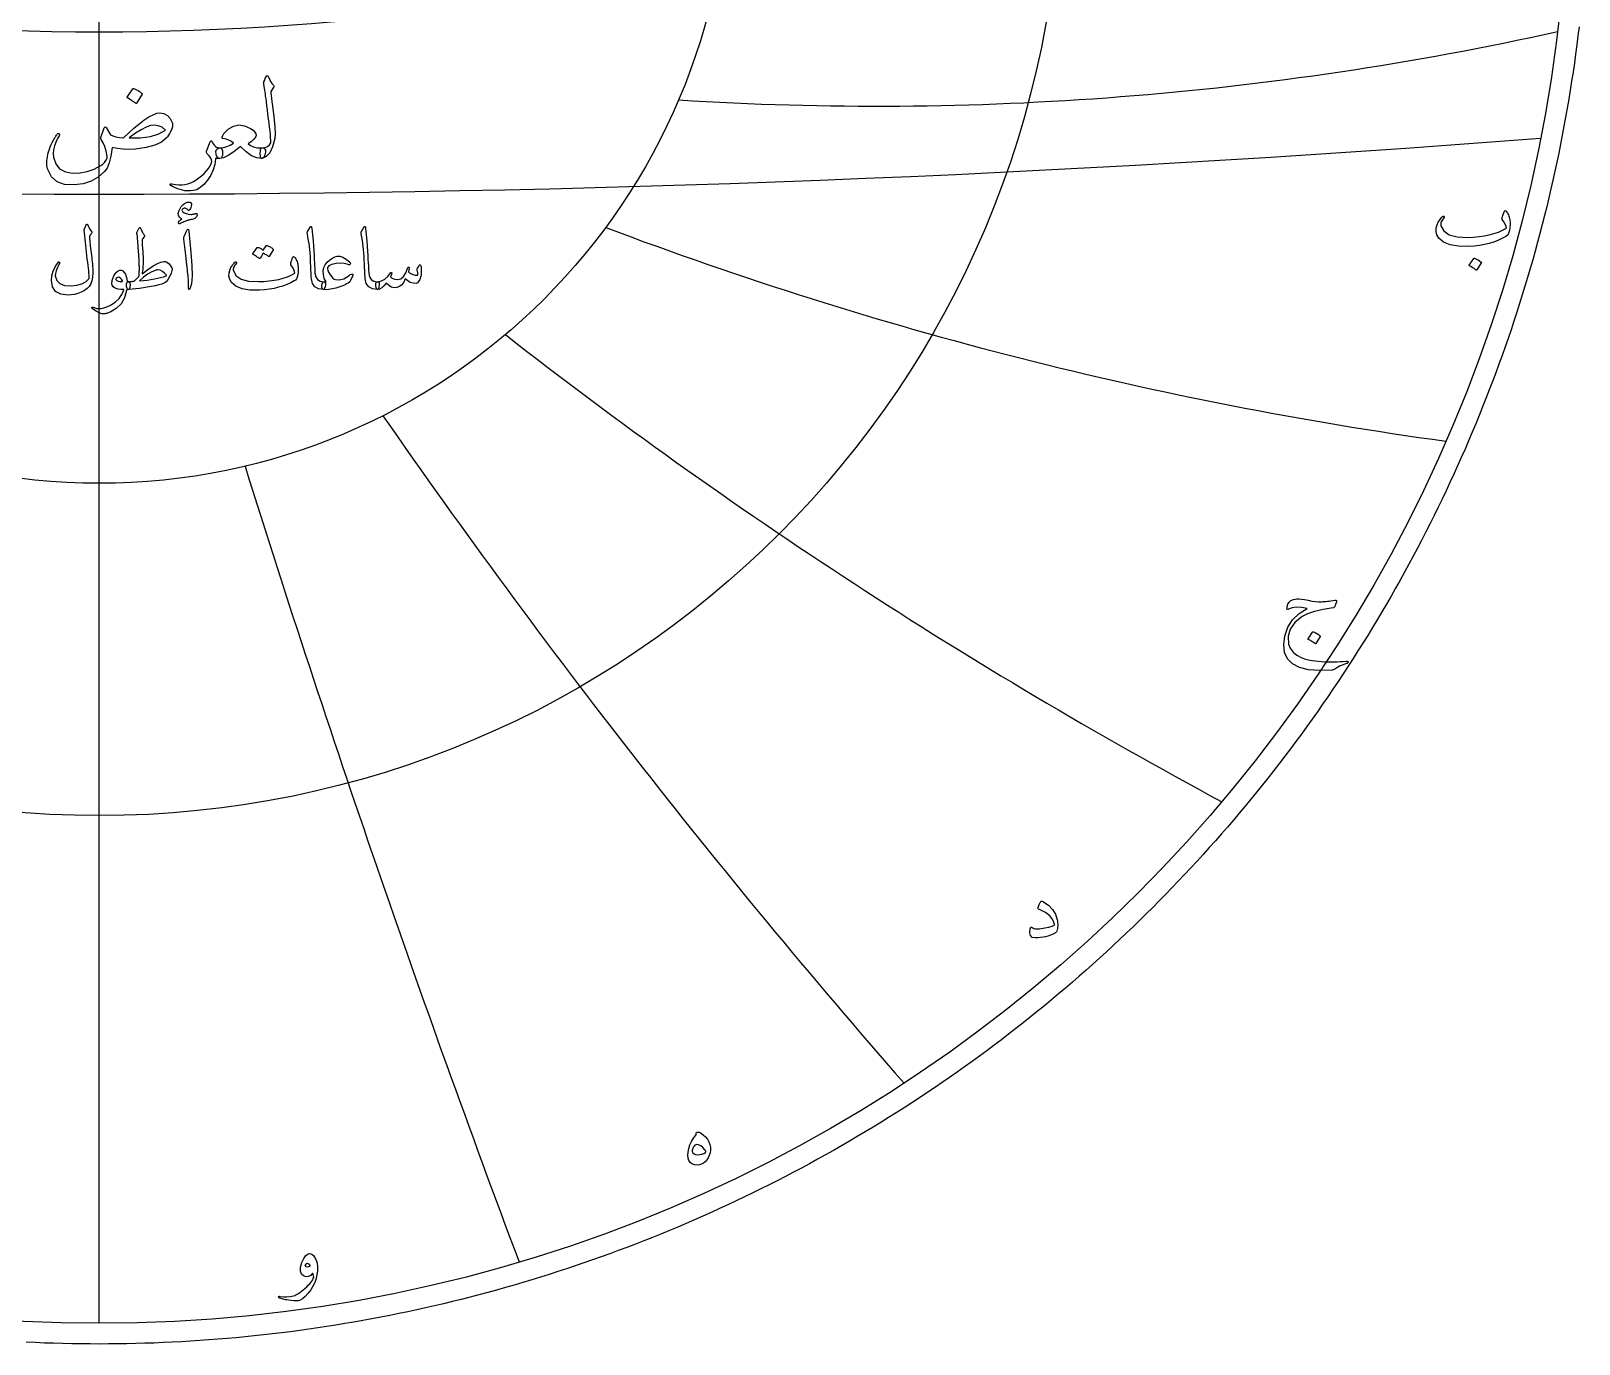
# Model space of a CAD drawing. Header units: millimetres. Extents: x -59 to 59, y -59 to 61.
# Drawn here: x -2.7 to 58.9, y -59.3 to -7.1 of the extents above; entities that cross this region are included whole.
import ezdxf

# ---------------------------------------------------------------- set-up
doc = ezdxf.new("R2010")
doc.units = ezdxf.units.MM
for name, color, linetype in [('CUT_OUTER', 1, 'Continuous'), ('ENGRAVE', 7, 'Continuous'), ('ENGRAVE_FINE', 8, 'Continuous'), ('TEXT', 5, 'Continuous')]:
    doc.layers.add(name, color=color, linetype=linetype)

msp = doc.modelspace()

# ---------------------------------------------------------------- linework, layer by layer
at = {"layer": 'CUT_OUTER'}
msp.add_lwpolyline([(58.9223, -6.9006), (58.8788, -7.262), (58.8332, -7.6232), (58.7853, -7.984), (58.7352, -8.3446), (58.6829, -8.7048), (58.6284, -9.0647), (58.5717, -9.4243), (58.5127, -9.7835), (58.4516, -10.1423), (58.3883, -10.5008), (58.3227, -10.8588), (58.255, -11.2165), (58.1851, -11.5737), (58.113, -11.9305), (58.0387, -12.2869), (57.9622, -12.6428), (57.8835, -12.9982), (57.8027, -13.3531), (57.7197, -13.7075), (57.6345, -14.0614), (57.5471, -14.4148), (57.4576, -14.7676), (57.3659, -15.1199), (57.272, -15.4716), (57.176, -15.8227), (57.0779, -16.1733), (56.9775, -16.5232), (56.8751, -16.8725), (56.7705, -17.2211), (56.6637, -17.5692), (56.5549, -17.9165), (56.4439, -18.2632), (56.3308, -18.6092), (56.2155, -18.9545), (56.0982, -19.299), (55.9787, -19.6429), (55.8571, -19.986), (55.7334, -20.3283), (55.6076, -20.6699), (55.4798, -21.0108), (55.3498, -21.3508), (55.2177, -21.69), (55.0836, -22.0284), (54.9474, -22.366), (54.8092, -22.7027), (54.6688, -23.0386), (54.5264, -23.3736), (54.382, -23.7077), (54.2355, -24.0409), (54.087, -24.3733), (53.9364, -24.7047), (53.7838, -25.0352), (53.6292, -25.3647), (53.4725, -25.6933), (53.3139, -26.0209), (53.1532, -26.3475), (52.9905, -26.6732), (52.8259, -26.9978), (52.6592, -27.3215), (52.4906, -27.6441), (52.32, -27.9656), (52.1474, -28.2861), (51.9729, -28.6056), (51.7964, -28.9239), (51.6179, -29.2412), (51.4375, -29.5574), (51.2552, -29.8724), (51.0709, -30.1863), (50.8847, -30.4991), (50.6967, -30.8108), (50.5066, -31.1213), (50.3147, -31.4306), (50.1209, -31.7387), (49.9252, -32.0457), (49.7277, -32.3514), (49.5282, -32.6559), (49.3269, -32.9592), (49.1238, -33.2612), (48.9188, -33.562), (48.7119, -33.8616), (48.5032, -34.1598), (48.2927, -34.4568), (48.0804, -34.7525), (47.8662, -35.0468), (47.6503, -35.3399), (47.4325, -35.6316), (47.213, -35.9219), (46.9917, -36.211), (46.7687, -36.4986), (46.5438, -36.7849), (46.3172, -37.0698), (46.0889, -37.3533), (45.8588, -37.6354), (45.6271, -37.9161), (45.3935, -38.1953), (45.1583, -38.4731), (44.9214, -38.7495), (44.6828, -39.0244), (44.4425, -39.2978), (44.2006, -39.5698), (43.9569, -39.8402), (43.7116, -40.1092), (43.4647, -40.3767), (43.2161, -40.6426), (42.966, -40.907), (42.7141, -41.1699), (42.4607, -41.4312), (42.2057, -41.6909), (41.9491, -41.9491), (41.6909, -42.2057), (41.4312, -42.4607), (41.1699, -42.7141), (40.907, -42.966), (40.6426, -43.2161), (40.3767, -43.4647), (40.1092, -43.7116), (39.8402, -43.9569), (39.5698, -44.2006), (39.2978, -44.4425), (39.0244, -44.6828), (38.7495, -44.9214), (38.4731, -45.1583), (38.1953, -45.3935), (37.9161, -45.6271), (37.6354, -45.8588), (37.3533, -46.0889), (37.0698, -46.3172), (36.7849, -46.5438), (36.4986, -46.7687), (36.211, -46.9917), (35.9219, -47.213), (35.6316, -47.4325), (35.3399, -47.6503), (35.0468, -47.8662), (34.7525, -48.0804), (34.4568, -48.2927), (34.1598, -48.5032), (33.8616, -48.7119), (33.562, -48.9188), (33.2612, -49.1238), (32.9592, -49.3269), (32.6559, -49.5282), (32.3514, -49.7277), (32.0457, -49.9252), (31.7387, -50.1209), (31.4306, -50.3147), (31.1213, -50.5066), (30.8108, -50.6967), (30.4991, -50.8847), (30.1863, -51.0709), (29.8724, -51.2552), (29.5574, -51.4375), (29.2412, -51.6179), (28.9239, -51.7964), (28.6056, -51.9729), (28.2861, -52.1474), (27.9656, -52.32), (27.6441, -52.4906), (27.3215, -52.6592), (26.9978, -52.8259), (26.6732, -52.9905), (26.3475, -53.1532), (26.0209, -53.3139), (25.6933, -53.4725), (25.3647, -53.6292), (25.0352, -53.7838), (24.7047, -53.9364), (24.3733, -54.087), (24.0409, -54.2355), (23.7077, -54.382), (23.3736, -54.5264), (23.0386, -54.6688), (22.7027, -54.8092), (22.366, -54.9474), (22.0284, -55.0836), (21.69, -55.2177), (21.3508, -55.3498), (21.0108, -55.4798), (20.6699, -55.6076), (20.3283, -55.7334), (19.986, -55.8571), (19.6429, -55.9787), (19.299, -56.0982), (18.9545, -56.2155), (18.6092, -56.3308), (18.2632, -56.4439), (17.9165, -56.5549), (17.5692, -56.6637), (17.2211, -56.7705), (16.8725, -56.8751), (16.5232, -56.9775), (16.1733, -57.0779), (15.8227, -57.176), (15.4716, -57.272), (15.1199, -57.3659), (14.7676, -57.4576), (14.4148, -57.5471), (14.0614, -57.6345), (13.7075, -57.7197), (13.3531, -57.8027), (12.9982, -57.8835), (12.6428, -57.9622), (12.2869, -58.0387), (11.9305, -58.113), (11.5737, -58.1851), (11.2165, -58.255), (10.8588, -58.3227), (10.5008, -58.3883), (10.1423, -58.4516), (9.7835, -58.5127), (9.4243, -58.5717), (9.0647, -58.6284), (8.7048, -58.6829), (8.3446, -58.7352), (7.984, -58.7853), (7.6232, -58.8332), (7.262, -58.8788), (6.9006, -58.9223), (6.5389, -58.9635), (6.177, -59.0025), (5.8149, -59.0393), (5.4525, -59.0739), (5.0899, -59.1062), (4.7272, -59.1364), (4.3642, -59.1643), (4.0011, -59.1899), (3.6379, -59.2134), (3.2745, -59.2346), (2.9109, -59.2535), (2.5473, -59.2703), (2.1836, -59.2848), (1.8198, -59.2971), (1.4559, -59.3071), (1.092, -59.3149), (0.728, -59.3205), (0.364, -59.3239), (0, -59.325), (-0.364, -59.3239), (-0.728, -59.3205), (-1.092, -59.3149), (-1.4559, -59.3071), (-1.8198, -59.2971), (-2.1836, -59.2848), (-2.5473, -59.2703), (-2.9109, -59.2535)], dxfattribs=at)
at = {"layer": 'ENGRAVE'}
for points in [[(0, -58.5), (0, 58.5)], [(0, -58.5), (0, -25.0665)]]:
    msp.add_lwpolyline(points, dxfattribs=at)
for radius in [58.5, 38.2935, 25.0665]:
    msp.add_circle((0, 0), radius, dxfattribs=at)
for centre, radius, start, end in [((0, 99.7579), 106.8552, 237.334847, 302.665153), ((30.9383, 115.4634), 125.5204, 266.404727, 282.482635), ((74.6221, 129.2492), 154.0785, 249.303424, 262.165751), ((140.5794, 140.5794), 202.4636, 232.086577, 241.733322), ((258.0914, 149.0091), 300.4684, 214.777897, 221.20906), ((575.5004, 154.2049), 597.0312, 197.4053373, 200.6209189)]:
    msp.add_arc(centre, radius, start, end, dxfattribs=at)
at = {"layer": 'ENGRAVE_FINE'}
msp.add_arc((0, 724.4043), 737.9647, 265.5394658, 274.4605342, dxfattribs=at)
at = {"layer": 'TEXT'}
for points in [[(6.5595, -9.0934), (6.5907, -9.0182), (6.6149, -8.9585), (6.6322, -8.9144), (6.6426, -8.8858), (6.6507, -8.8677), (6.661, -8.8547), (6.6737, -8.8469), (6.6887, -8.8443), (6.7057, -8.8472), (6.7198, -8.8558), (6.7311, -8.8703), (6.7395, -8.8904), (6.7778, -8.9893), (6.8236, -9.0784), (6.877, -9.1577), (6.9378, -9.2272), (6.9548, -9.2494), (6.9597, -9.2745), (6.9525, -9.3024), (6.9332, -9.3333), (6.8317, -9.4763), (6.8386, -9.5403), (6.8455, -9.6031), (6.8525, -9.6648), (6.8594, -9.7254), (6.8663, -9.7848), (6.8732, -9.843), (6.8801, -9.9001), (6.8871, -9.956), (6.9508, -10.4738), (6.9897, -10.8786), (7.0038, -11.1704), (6.9932, -11.3491), (6.9061, -11.6735), (6.7925, -11.913), (6.6524, -12.0679), (6.4857, -12.1379), (6.4811, -12.1379), (6.4765, -12.1379), (6.4719, -12.1379), (6.4673, -12.1379), (6.4399, -12.112), (6.4223, -12.0526), (6.4145, -11.9598), (6.4165, -11.8335), (6.4209, -11.7868), (6.4338, -11.7528), (6.4555, -11.7314), (6.4857, -11.7228), (6.6028, -11.6994), (6.7002, -11.657), (6.7781, -11.5956), (6.8363, -11.5152), (6.8324, -11.4186), (6.8254, -11.3088), (6.8151, -11.1857), (6.8017, -11.0493), (6.7854, -10.9002), (6.7666, -10.7391), (6.7451, -10.5658), (6.721, -10.3804), (6.6988, -10.1982), (6.6783, -10.0344), (6.6596, -9.8891), (6.6426, -9.7623), (6.6279, -9.6539), (6.6161, -9.5639), (6.6071, -9.4924), (6.6011, -9.4394), (6.5549, -9.1764), (6.5535, -9.1505), (6.5538, -9.128), (6.5558, -9.109), (6.5595, -9.0934)], [(1.3377, -9.3656), (1.3435, -9.3598), (1.3516, -9.3563), (1.362, -9.3552), (1.3746, -9.3563), (1.4643, -9.3927), (1.5488, -9.4371), (1.6281, -9.4895), (1.7022, -9.5501), (1.7094, -9.5593), (1.7125, -9.5685), (1.7117, -9.5778), (1.7068, -9.587), (1.49, -9.9376), (1.4819, -9.9459), (1.4715, -9.948), (1.4588, -9.9436), (1.4438, -9.933), (1.4309, -9.9237), (1.4104, -9.9099), (1.3824, -9.8914), (1.347, -9.8684), (1.3034, -9.8407), (1.2512, -9.8084), (1.1904, -9.7715), (1.1209, -9.73), (1.1117, -9.7231), (1.1071, -9.7162), (1.1071, -9.7092), (1.1117, -9.7023)], [(2.4172, -10.3251), (2.578, -10.3487), (2.7147, -10.4242), (2.8271, -10.5517), (2.9154, -10.731), (2.9252, -10.7996), (2.9177, -10.8763), (2.8929, -10.9611), (2.8508, -11.0539), (2.8023, -11.1433), (2.7585, -11.2177), (2.7193, -11.277), (2.6847, -11.3214), (2.4829, -11.4875), (2.2096, -11.6167), (1.8648, -11.7089), (1.4485, -11.7643), (1.1979, -11.7764), (0.9583, -11.7712), (0.7297, -11.7487), (0.512, -11.7089), (0.4607, -12.0471), (0.3944, -12.319), (0.3131, -12.5245), (0.2168, -12.6638), (-0.0358, -12.8786), (-0.3229, -13.0386), (-0.6447, -13.1438), (-1.001, -13.1943), (-1.3761, -13.1767), (-1.6756, -13.0686), (-1.8997, -12.8699), (-2.0481, -12.5808), (-2.0608, -12.5359), (-2.0712, -12.4891), (-2.0793, -12.4402), (-2.085, -12.3893), (-2.0879, -12.3367), (-2.0873, -12.2827), (-2.0833, -12.2272), (-2.0758, -12.1702), (-2.0597, -12.0695), (-2.0389, -11.9701), (-2.0135, -11.8723), (-1.9835, -11.7758), (-1.9492, -11.6811), (-1.9109, -11.5884), (-1.8685, -11.4977), (-1.8221, -11.4091), (-1.8015, -11.3731), (-1.7812, -11.3387), (-1.7611, -11.3062), (-1.7414, -11.2753), (-1.7222, -11.2462), (-1.7039, -11.2188), (-1.6864, -11.1931), (-1.6699, -11.1692), (-1.6581, -11.1557), (-1.6457, -11.1473), (-1.6327, -11.1441), (-1.6191, -11.1462), (-1.6047, -11.1516), (-1.5938, -11.1588), (-1.5863, -11.1678), (-1.5822, -11.1784), (-1.5811, -11.1906), (-1.5822, -11.2038), (-1.5857, -11.2182), (-1.5915, -11.2338), (-1.6252, -11.2848), (-1.6572, -11.341), (-1.6875, -11.4025), (-1.716, -11.4691), (-1.776, -11.6394), (-1.8129, -11.8), (-1.8267, -11.9508), (-1.8175, -12.0918), (-1.7313, -12.3596), (-1.5742, -12.5542), (-1.3461, -12.6756), (-1.0471, -12.7238), (-0.7582, -12.7102), (-0.4774, -12.6557), (-0.2047, -12.5603), (0.06, -12.4239), (0.1398, -12.3671), (0.2087, -12.2982), (0.2667, -12.2172), (0.3137, -12.1241), (0.3192, -12.1111), (0.3217, -12.0953), (0.3215, -12.0765), (0.3183, -12.0549), (0.2776, -11.8485), (0.2249, -11.6674), (0.16, -11.5117), (0.083, -11.3814), (0.0678, -11.3575), (0.0588, -11.3364), (0.0562, -11.3183), (0.06, -11.303), (0.203, -10.9247), (0.2234, -10.8962), (0.2433, -10.8844), (0.2626, -10.8893), (0.2814, -10.9109), (0.4521, -11.2015), (0.5435, -11.2448), (0.6608, -11.2776), (0.8041, -11.3001), (0.9733, -11.3122), (1.1743, -11.1165), (1.3758, -10.9351), (1.5779, -10.7682), (1.7806, -10.6157), (1.9743, -10.4885), (2.145, -10.3977), (2.2926, -10.3432), (2.4172, -10.3251)], [(2.6432, -11.0078), (2.5016, -10.8999), (2.3537, -10.8348), (2.1995, -10.8123), (2.0389, -10.8325), (1.8648, -10.8939), (1.6653, -10.9951), (1.4404, -11.1361), (1.1901, -11.3168), (1.6459, -11.3183), (2.0401, -11.2672), (2.3725, -11.1637), (2.6432, -11.0078)], [(6.4857, -11.7228), (6.5532, -11.7329), (6.5988, -11.7631), (6.6224, -11.8136), (6.6241, -11.8842), (6.6016, -11.9935), (6.5711, -12.0722), (6.5324, -12.1203), (6.4857, -12.1379), (6.2733, -12.1186), (6.0602, -12.033), (5.8466, -11.881), (5.6324, -11.6628), (5.3622, -11.8724), (5.133, -12.0215), (4.9447, -12.11), (4.7974, -12.1379), (4.7487, -12.127), (4.7086, -12.0941), (4.6772, -12.0393), (4.6544, -11.9626), (4.6478, -11.8612), (4.6694, -11.7873), (4.7193, -11.7412), (4.7974, -11.7228), (4.8685, -11.7158), (4.9387, -11.7043), (5.008, -11.6882), (5.0765, -11.6674), (5.1441, -11.6418), (5.2109, -11.6109), (5.2767, -11.5749), (5.3417, -11.5336), (5.2619, -11.4685), (5.1653, -11.416), (5.052, -11.3762), (4.922, -11.3491), (4.9101, -11.3442), (4.9024, -11.3341), (4.8986, -11.3188), (4.8989, -11.2984), (4.9208, -11.2277), (4.9681, -11.1496), (5.0408, -11.064), (5.1388, -10.9709), (5.3432, -10.8483), (5.5597, -10.8036), (5.7883, -10.8368), (6.0291, -10.9478), (6.1311, -11.0187), (6.202, -11.0885), (6.2418, -11.1571), (6.2505, -11.2246), (6.2251, -11.2972), (6.1628, -11.3768), (6.0637, -11.4633), (5.9276, -11.5567), (6.0247, -11.6294), (6.1502, -11.6813), (6.3038, -11.7124), (6.4857, -11.7228)], [(4.2762, -11.8519), (4.4192, -11.4829), (4.435, -11.4535), (4.4503, -11.4391), (4.465, -11.4396), (4.4791, -11.4552), (4.5178, -11.5198), (4.5552, -11.5752), (4.5916, -11.6213), (4.6267, -11.6582), (4.6654, -11.6864), (4.7075, -11.7066), (4.753, -11.7187), (4.802, -11.7228), (4.8505, -11.7355), (4.8851, -11.7735), (4.9058, -11.8369), (4.9127, -11.9257), (4.9058, -12.0151), (4.8851, -12.0803), (4.8505, -12.1212), (4.802, -12.1379), (4.7648, -12.1397), (4.7271, -12.1402), (4.6887, -12.1397), (4.6498, -12.1379), (4.6432, -12.1397), (4.6371, -12.1448), (4.6316, -12.1535), (4.6267, -12.1656), (4.6019, -12.3839), (4.5414, -12.5958), (4.4451, -12.8013), (4.3131, -13.0005), (4.1657, -13.1738), (4.0236, -13.3015), (3.8867, -13.3837), (3.7549, -13.4203), (3.6309, -13.4298), (3.5173, -13.4307), (3.4141, -13.4229), (3.3213, -13.4065), (3.2759, -13.3938), (3.2273, -13.3788), (3.1756, -13.3615), (3.1206, -13.3419), (3.0628, -13.3194), (3.0024, -13.2935), (2.9394, -13.2641), (2.8738, -13.2312), (2.8574, -13.2237), (2.845, -13.215), (2.8366, -13.2052), (2.8323, -13.1943), (2.8294, -13.1796), (2.83, -13.1678), (2.8341, -13.1588), (2.8415, -13.1528), (2.8514, -13.1473), (2.8623, -13.1447), (2.8744, -13.145), (2.8877, -13.1482), (3.033, -13.1776), (3.1691, -13.192), (3.2959, -13.1914), (3.4135, -13.1758), (3.5299, -13.1451), (3.6436, -13.1038), (3.7548, -13.0517), (3.8633, -12.989), (3.9695, -12.9159), (4.0738, -12.8327), (4.176, -12.7395), (4.2762, -12.6361), (4.3514, -12.5418), (4.4111, -12.4481), (4.4552, -12.355), (4.4837, -12.2625), (4.4754, -12.1979), (4.4411, -12.1241), (4.3808, -12.0411), (4.2946, -11.9488), (4.2796, -11.9289), (4.2715, -11.9061), (4.2704, -11.8805), (4.2762, -11.8519)], [(3.7849, -14.5482), (3.7398, -14.5566), (3.698, -14.5646), (3.6594, -14.5722), (3.624, -14.5793), (3.5921, -14.5862), (3.5639, -14.5931), (3.5394, -14.6001), (3.5185, -14.607), (3.4973, -14.6149), (3.4718, -14.6247), (3.4419, -14.6365), (3.4078, -14.6502), (3.3693, -14.6661), (3.3265, -14.6844), (3.2793, -14.705), (3.2279, -14.7281), (3.2069, -14.735), (3.189, -14.735), (3.174, -14.7281), (3.1621, -14.7142), (3.155, -14.6803), (3.1751, -14.6407), (3.2225, -14.5955), (3.2971, -14.5447), (3.24, -14.5123), (3.1967, -14.4772), (3.1673, -14.4396), (3.1518, -14.3994), (3.1487, -14.3235), (3.1673, -14.2411), (3.2076, -14.1523), (3.2694, -14.0569), (3.3431, -13.9715), (3.419, -13.9125), (3.4971, -13.8798), (3.5773, -13.8735), (3.6221, -13.8848), (3.6526, -13.9081), (3.6688, -13.9436), (3.6707, -13.9912), (3.6629, -14.0426), (3.65, -14.0898), (3.6318, -14.1326), (3.6084, -14.1711), (3.5851, -14.1981), (3.5635, -14.21), (3.5436, -14.2067), (3.5254, -14.1884), (3.5047, -14.1609), (3.4804, -14.1408), (3.4528, -14.128), (3.4216, -14.1226), (3.389, -14.1226), (3.3602, -14.1295), (3.3353, -14.1434), (3.3144, -14.1641), (3.299, -14.1892), (3.2945, -14.2126), (3.3007, -14.2342), (3.3178, -14.2541), (3.3818, -14.3015), (3.4597, -14.3363), (3.5514, -14.3585), (3.6569, -14.3683), (3.6661, -14.3679), (3.6763, -14.367), (3.6877, -14.3653), (3.7001, -14.3631), (3.7136, -14.3604), (3.7282, -14.3575), (3.7439, -14.3543), (3.7607, -14.351), (3.7788, -14.3476), (3.7953, -14.3445), (3.81, -14.3416), (3.8229, -14.3389), (3.8344, -14.3366), (3.8446, -14.335), (3.8534, -14.334), (3.861, -14.3337), (3.8753, -14.3352), (3.8869, -14.3397), (3.896, -14.3473), (3.9025, -14.3579), (3.9066, -14.3681), (3.9086, -14.3778), (3.9084, -14.3871), (3.906, -14.3959), (3.8725, -14.4587), (3.8411, -14.5049), (3.8119, -14.5348), (3.7849, -14.5482)], [(-0.519, -14.7834), (-0.5129, -14.7728), (-0.5051, -14.7653), (-0.4956, -14.7607), (-0.4844, -14.7592), (-0.4731, -14.7612), (-0.4636, -14.767), (-0.4558, -14.7767), (-0.4498, -14.7903), (-0.4175, -14.8697), (-0.3832, -14.9382), (-0.3466, -14.996), (-0.3079, -15.0429), (-0.2965, -15.0598), (-0.2932, -15.0792), (-0.2982, -15.1013), (-0.3114, -15.1259), (-0.3198, -15.1378), (-0.3278, -15.1493), (-0.3354, -15.1603), (-0.3425, -15.1709), (-0.3492, -15.1809), (-0.3555, -15.1899), (-0.3613, -15.1982), (-0.3667, -15.2055), (-0.3758, -15.2189), (-0.3823, -15.2349), (-0.3862, -15.2535), (-0.3875, -15.2747), (-0.3834, -15.3345), (-0.378, -15.3997), (-0.3713, -15.4703), (-0.3633, -15.5463), (-0.3542, -15.6277), (-0.3442, -15.7145), (-0.3334, -15.8067), (-0.3217, -15.9044), (-0.3087, -16.0018), (-0.2971, -16.0933), (-0.287, -16.1791), (-0.2785, -16.259), (-0.2713, -16.3333), (-0.2651, -16.4021), (-0.26, -16.4656), (-0.256, -16.5236), (-0.2515, -16.6955), (-0.2655, -16.8584), (-0.2982, -17.0121), (-0.3494, -17.1568), (-0.3994, -17.2417), (-0.4766, -17.3202), (-0.581, -17.3922), (-0.7127, -17.4578), (-0.8554, -17.512), (-0.9895, -17.5503), (-1.1149, -17.5726), (-1.2316, -17.5788), (-1.524, -17.5386), (-1.7333, -17.4284), (-1.8596, -17.248), (-1.9028, -16.9976), (-1.8877, -16.811), (-1.8388, -16.6283), (-1.7562, -16.4495), (-1.6399, -16.2745), (-1.631, -16.2644), (-1.6217, -16.2581), (-1.612, -16.2557), (-1.6018, -16.2573), (-1.591, -16.2614), (-1.5828, -16.2668), (-1.5772, -16.2735), (-1.5742, -16.2815), (-1.572, -16.2934), (-1.5724, -16.3048), (-1.5755, -16.3158), (-1.5811, -16.3264), (-1.6604, -16.481), (-1.7151, -16.6127), (-1.7452, -16.7215), (-1.7506, -16.8073), (-1.6929, -16.9922), (-1.5681, -17.1213), (-1.3763, -17.1946), (-1.1175, -17.2121), (-0.8842, -17.1868), (-0.6859, -17.1282), (-0.5226, -17.0363), (-0.3944, -16.9111), (-0.3971, -16.8507), (-0.4018, -16.7801), (-0.4084, -16.6993), (-0.4169, -16.6084), (-0.4276, -16.5071), (-0.4407, -16.3952), (-0.4561, -16.2727), (-0.474, -16.1396), (-0.4908, -16.0023), (-0.5068, -15.8672), (-0.522, -15.7342), (-0.5363, -15.6034), (-0.5494, -15.4747), (-0.5613, -15.3482), (-0.5719, -15.2239), (-0.5812, -15.1017), (-0.5951, -14.9841), (-0.5944, -14.9707), (-0.5925, -14.9581), (-0.5892, -14.9465), (-0.5847, -14.9357)], [(56.021, -14.2418), (56.0458, -14.273), (56.0685, -14.3073), (56.0892, -14.3449), (56.1077, -14.3857), (56.1242, -14.4296), (56.1386, -14.4762), (56.151, -14.5255), (56.1613, -14.5776), (56.1746, -14.6824), (56.1779, -14.7861), (56.1709, -14.889), (56.1539, -14.991), (56.128, -15.0818), (56.0948, -15.1552), (56.0542, -15.211), (56.0063, -15.2493), (55.854, -15.3298), (55.6926, -15.4015), (55.5219, -15.4645), (55.342, -15.5187), (55.1529, -15.5637), (54.9545, -15.5989), (54.7469, -15.6245), (54.5301, -15.6405), (54.1237, -15.6363), (53.7902, -15.5796), (53.5296, -15.4702), (53.3418, -15.3083), (53.2648, -15.1817), (53.2293, -15.0454), (53.2353, -14.8994), (53.2828, -14.7437), (53.2988, -14.7102), (53.3174, -14.6759), (53.3385, -14.641), (53.3621, -14.6053), (53.3883, -14.569), (53.417, -14.532), (53.4483, -14.4943), (53.4821, -14.4559), (53.4934, -14.445), (53.5051, -14.4383), (53.5174, -14.4358), (53.5301, -14.4374), (53.5386, -14.4406), (53.5457, -14.4466), (53.5515, -14.4554), (53.5559, -14.4669), (53.558, -14.4778), (53.5568, -14.4882), (53.5524, -14.4981), (53.5448, -14.5075), (53.5132, -14.5451), (53.4848, -14.5841), (53.4597, -14.6245), (53.4378, -14.6662), (53.4228, -14.7061), (53.4147, -14.7446), (53.4136, -14.7818), (53.4193, -14.8175), (53.5347, -15.0263), (53.7515, -15.1727), (54.0698, -15.2569), (54.4895, -15.2788), (54.7203, -15.2699), (54.9402, -15.2507), (55.1493, -15.221), (55.3475, -15.181), (55.5352, -15.1306), (55.7124, -15.0698), (55.8793, -14.9987), (56.0358, -14.9172), (56.0206, -14.841), (55.986, -14.7566), (55.932, -14.6639), (55.8586, -14.5629), (55.8563, -14.5532), (55.8568, -14.5352), (55.86, -14.5089), (55.866, -14.4743), (55.8676, -14.4709), (55.8688, -14.4679), (55.8695, -14.4653), (55.8697, -14.4632), (55.8817, -14.4162), (55.8992, -14.3636), (55.9223, -14.3055), (55.9509, -14.2418), (55.9636, -14.2225), (55.9795, -14.216), (55.9986, -14.2225), (56.021, -14.2418)], [(1.5915, -14.908), (1.5997, -14.8991), (1.607, -14.8933), (1.6135, -14.8905), (1.6191, -14.8907), (1.6258, -14.8937), (1.6321, -14.8993), (1.6379, -14.9075), (1.6433, -14.9184), (1.6653, -14.9651), (1.6862, -15.0083), (1.7059, -15.0481), (1.7246, -15.0844), (1.7425, -15.1169), (1.7597, -15.145), (1.7762, -15.1687), (1.7921, -15.1882), (1.8038, -15.2042), (1.8077, -15.2211), (1.8038, -15.2388), (1.7921, -15.2574), (1.7229, -15.3439), (1.7141, -15.3588), (1.7082, -15.3759), (1.7054, -15.3951), (1.7056, -15.4165), (1.7169, -15.5798), (1.7264, -15.7236), (1.7342, -15.8479), (1.7402, -15.9528), (1.7448, -16.0384), (1.748, -16.105), (1.7499, -16.1526), (1.7506, -16.1811), (1.7498, -16.2655), (1.7476, -16.3455), (1.7438, -16.4212), (1.7385, -16.4925), (1.7319, -16.5595), (1.7242, -16.6222), (1.7155, -16.6806), (1.7056, -16.7347), (1.9407, -16.5548), (2.1441, -16.4164), (2.316, -16.3195), (2.4564, -16.2642), (2.5189, -16.2495), (2.5749, -16.2434), (2.6244, -16.246), (2.6674, -16.2573), (2.7282, -16.2888), (2.7859, -16.3386), (2.8406, -16.4064), (2.8923, -16.4925), (2.9003, -16.5131), (2.9035, -16.5366), (2.902, -16.5632), (2.8957, -16.5928), (2.8614, -16.6992), (2.8205, -16.8004), (2.7731, -16.8964), (2.7193, -16.9872), (2.667, -17.0456), (2.593, -17.0962), (2.4975, -17.139), (2.3803, -17.1741), (2.2234, -17.2088), (2.0676, -17.2402), (1.9129, -17.2684), (1.7592, -17.2934), (1.6069, -17.3149), (1.4561, -17.3328), (1.3068, -17.3469), (1.159, -17.3574), (1.1423, -17.3527), (1.127, -17.3384), (1.1129, -17.3146), (1.1002, -17.2813), (1.0889, -17.2404), (1.0829, -17.2009), (1.082, -17.1626), (1.0863, -17.1256), (1.0961, -17.0934), (1.1114, -17.0694), (1.1324, -17.0536), (1.159, -17.0461), (1.1943, -17.0441), (1.2278, -17.0417), (1.2592, -17.0389), (1.2887, -17.0357), (1.3163, -17.0324), (1.3419, -17.0296), (1.3656, -17.0272), (1.3873, -17.0253), (1.5811, -16.8385), (1.5828, -16.8304), (1.5845, -16.8199), (1.5863, -16.807), (1.588, -16.7918), (1.5897, -16.7741), (1.5915, -16.7541), (1.5932, -16.7318), (1.5949, -16.707), (1.5964, -16.6801), (1.5975, -16.6512), (1.5982, -16.6204), (1.5984, -16.5876), (1.5984, -16.5532), (1.5984, -16.5172), (1.5984, -16.4796), (1.5984, -16.4406), (1.5979, -16.3965), (1.5966, -16.3437), (1.5945, -16.2823), (1.5915, -16.2123), (1.5876, -16.134), (1.5828, -16.0479), (1.5772, -15.9541), (1.5707, -15.8525), (1.5558, -15.6269), (1.5422, -15.4486), (1.5298, -15.3173), (1.5188, -15.2332), (1.5099, -15.1791), (1.5041, -15.138), (1.5013, -15.1099), (1.5015, -15.0948), (1.512, -15.0663), (1.5227, -15.0394), (1.5336, -15.0144), (1.5447, -14.991), (1.5561, -14.969), (1.5677, -14.9478), (1.5795, -14.9274), (1.5915, -14.908)], [(3.4701, -15.0394), (3.5031, -14.9754), (3.5297, -14.953), (3.5498, -14.972), (3.5635, -15.0325), (3.643, -15.8801), (3.6904, -16.4004), (3.701, -16.816), (3.6748, -17.1269), (3.6119, -17.3332), (3.6004, -17.3501), (3.5903, -17.3592), (3.5814, -17.3605), (3.5738, -17.354), (3.5678, -17.3438), (3.5635, -17.3306), (3.5609, -17.3144), (3.56, -17.2952), (3.56, -17.1453), (3.5531, -16.9864), (3.5393, -16.8184), (3.5185, -16.6413), (3.514, -16.595), (3.5003, -16.47), (3.4776, -16.2663), (3.4458, -15.9839), (3.3697, -15.3577), (3.368, -15.3244), (3.3697, -15.2937), (3.3749, -15.2656), (3.3836, -15.2401)], [(8.4105, -14.8665), (8.4172, -14.8561), (8.4234, -14.8492), (8.4293, -14.8457), (8.4347, -14.8457), (8.4429, -14.8502), (8.4503, -14.8639), (8.4567, -14.8866), (8.4624, -14.9184), (8.4909, -15.1768), (8.5143, -15.4157), (8.5324, -15.6352), (8.5454, -15.8352), (8.5537, -16.0062), (8.5614, -16.1595), (8.5684, -16.2951), (8.5748, -16.4129), (8.5803, -16.5131), (8.5848, -16.5954), (8.5881, -16.6601), (8.5904, -16.707), (8.6211, -16.8476), (8.689, -16.9509), (8.7941, -17.0171), (8.9363, -17.0461), (8.9759, -17.0564), (9.0012, -17.0807), (9.0122, -17.1187), (9.009, -17.1706), (8.9928, -17.2523), (8.9753, -17.3107), (8.9565, -17.3458), (8.9363, -17.3574), (8.7361, -17.331), (8.5886, -17.2519), (8.4939, -17.12), (8.452, -16.9353), (8.4454, -16.847), (8.4395, -16.7585), (8.4342, -16.6697), (8.4295, -16.5807), (8.4253, -16.4915), (8.4213, -16.4021), (8.4175, -16.3125), (8.4139, -16.2227), (8.4074, -16.0513), (8.3984, -15.897), (8.3867, -15.7598), (8.3724, -15.6397), (8.3556, -15.5243), (8.3361, -15.4014), (8.314, -15.2709), (8.2894, -15.1329), (8.2861, -15.108), (8.2868, -15.0853), (8.2913, -15.0647), (8.2998, -15.0464)], [(10.552, -14.8665), (10.5587, -14.8561), (10.565, -14.8492), (10.5708, -14.8457), (10.5762, -14.8457), (10.5845, -14.8502), (10.5918, -14.8639), (10.5983, -14.8866), (10.6039, -14.9184), (10.6325, -15.1768), (10.6558, -15.4157), (10.674, -15.6352), (10.6869, -15.8352), (10.6953, -16.0062), (10.7029, -16.1595), (10.71, -16.2951), (10.7164, -16.4129), (10.7219, -16.5131), (10.7263, -16.5954), (10.7296, -16.6601), (10.7319, -16.707), (10.7626, -16.8476), (10.8305, -16.9509), (10.9356, -17.0171), (11.0779, -17.0461), (11.1175, -17.0564), (11.1428, -17.0807), (11.1538, -17.1187), (11.1505, -17.1706), (11.1343, -17.2523), (11.1168, -17.3107), (11.098, -17.3458), (11.0779, -17.3574), (10.8777, -17.331), (10.7302, -17.2519), (10.6355, -17.12), (10.5935, -16.9353), (10.5869, -16.847), (10.581, -16.7585), (10.5757, -16.6697), (10.571, -16.5807), (10.5668, -16.4915), (10.5628, -16.4021), (10.559, -16.3125), (10.5555, -16.2227), (10.549, -16.0513), (10.5399, -15.897), (10.5282, -15.7598), (10.514, -15.6397), (10.4971, -15.5243), (10.4776, -15.4014), (10.4556, -15.2709), (10.4309, -15.1329), (10.4277, -15.108), (10.4283, -15.0853), (10.4329, -15.0647), (10.4413, -15.0464)], [(6.653, -15.6103), (6.6573, -15.606), (6.6633, -15.6034), (6.6711, -15.6025), (6.6806, -15.6034), (6.7147, -15.6161), (6.7477, -15.6302), (6.7796, -15.6455), (6.8104, -15.6622), (6.8403, -15.6803), (6.8696, -15.7002), (6.8983, -15.7219), (6.9263, -15.7452), (6.9317, -15.7524), (6.9341, -15.7599), (6.9334, -15.7679), (6.9297, -15.7764), (6.7637, -16.0393), (6.7591, -16.0428), (6.7524, -16.0428), (6.7436, -16.0393), (6.7325, -16.0324), (6.725, -16.026), (6.7126, -16.0172), (6.6956, -16.0061), (6.6737, -15.9926), (6.6469, -15.9765), (6.6149, -15.9576), (6.5777, -15.9358), (6.5353, -15.9113), (6.4039, -16.1154), (6.3978, -16.1217), (6.39, -16.1232), (6.3805, -16.1199), (6.3693, -16.1119), (6.3595, -16.105), (6.3442, -16.0946), (6.3232, -16.0808), (6.2966, -16.0635), (6.264, -16.0428), (6.2248, -16.0185), (6.1792, -15.9909), (6.1271, -15.9597), (6.1217, -15.9545), (6.1193, -15.9493), (6.12, -15.9441), (6.1236, -15.939), (6.2932, -15.6864), (6.2975, -15.6821), (6.3035, -15.6795), (6.3113, -15.6786), (6.3208, -15.6795), (6.3498, -15.6889), (6.3779, -15.6998), (6.4052, -15.7122), (6.4315, -15.7262), (6.4571, -15.7414), (6.4817, -15.7578), (6.5055, -15.7752), (6.5284, -15.7937)], [(1.0898, -17.3955), (1.0087, -17.6803), (0.8727, -17.9188), (0.6818, -18.111), (0.4359, -18.2569), (0.4015, -18.2718), (0.3676, -18.2851), (0.3341, -18.2968), (0.301, -18.3071), (0.2686, -18.3157), (0.237, -18.3222), (0.2063, -18.3269), (0.1764, -18.3296), (0.1021, -18.319), (0.0035, -18.2803), (-0.1194, -18.2135), (-0.2664, -18.1186), (-0.2822, -18.1049), (-0.2915, -18.0917), (-0.2943, -18.079), (-0.2906, -18.0667), (-0.2824, -18.0571), (-0.2716, -18.0528), (-0.2582, -18.0537), (-0.2422, -18.0597), (-0.0893, -18.1093), (0.0822, -18.109), (0.2722, -18.0591), (0.4809, -17.9594), (0.6513, -17.8437), (0.7923, -17.7077), (0.9038, -17.5514), (0.986, -17.3747), (0.9854, -17.3685), (0.9834, -17.3635), (0.9802, -17.3598), (0.9756, -17.3574), (0.8565, -17.3505), (0.7551, -17.3367), (0.6714, -17.3159), (0.6054, -17.2882), (0.5544, -17.2454), (0.5224, -17.1862), (0.5094, -17.1105), (0.5155, -17.0184), (0.5174, -17.0062), (0.5198, -16.9937), (0.5226, -16.9811), (0.5259, -16.9682), (0.5295, -16.9549), (0.5337, -16.941), (0.5382, -16.9264), (0.5432, -16.9111), (0.5838, -16.8123), (0.6331, -16.7304), (0.6911, -16.6653), (0.7577, -16.6171), (0.8258, -16.5907), (0.8883, -16.5911), (0.9451, -16.6184), (0.9964, -16.6724), (1.0411, -16.7477), (1.0751, -16.835), (1.0982, -16.9345), (1.1106, -17.0461), (1.1174, -17.0459), (1.124, -17.0456), (1.1303, -17.0451), (1.1365, -17.0443), (1.1427, -17.0436), (1.149, -17.043), (1.1556, -17.0427), (1.1625, -17.0426), (1.1858, -17.0476), (1.204, -17.0625), (1.2169, -17.0874), (1.2247, -17.1222), (1.228, -17.1604), (1.2273, -17.1991), (1.2228, -17.2383), (1.2143, -17.2779), (1.2033, -17.3127), (1.191, -17.3375), (1.1774, -17.3525), (1.1625, -17.3574), (1.0967, -17.3574), (1.0963, -17.3637), (1.095, -17.3721), (1.0928, -17.3827), (1.0898, -17.3955)], [(2.3353, -16.5755), (2.3178, -16.5762), (2.2998, -16.5781), (2.2814, -16.5814), (2.2626, -16.5859), (2.0927, -16.6527), (1.9253, -16.7459), (1.7605, -16.8655), (1.5984, -17.0115), (1.7603, -16.9963), (1.9141, -16.9786), (2.0596, -16.9583), (2.1969, -16.9353), (2.326, -16.9096), (2.4469, -16.8809), (2.5595, -16.8491), (2.664, -16.8143), (2.6737, -16.8102), (2.6787, -16.8047), (2.6789, -16.798), (2.6743, -16.79), (2.5999, -16.6988), (2.5186, -16.6326), (2.4304, -16.5915), (2.3353, -16.5755)], [(7.7808, -16.0704), (7.8041, -16.0996), (7.8254, -16.1318), (7.8447, -16.1671), (7.8621, -16.2054), (7.8776, -16.2464), (7.8911, -16.2901), (7.9027, -16.3364), (7.9123, -16.3853), (7.9248, -16.4834), (7.9279, -16.5807), (7.9214, -16.6772), (7.9054, -16.7727), (7.8811, -16.8579), (7.85, -16.9267), (7.812, -16.979), (7.767, -17.0149), (7.6243, -17.0904), (7.4729, -17.1576), (7.3129, -17.2167), (7.1442, -17.2675), (6.9669, -17.3096), (6.781, -17.3427), (6.5864, -17.3667), (6.3831, -17.3816), (6.0021, -17.3778), (5.6894, -17.3246), (5.4451, -17.2221), (5.2691, -17.0703), (5.1969, -16.9516), (5.1636, -16.8238), (5.1692, -16.6869), (5.2137, -16.5409), (5.2288, -16.5095), (5.2462, -16.4774), (5.266, -16.4446), (5.2881, -16.4112), (5.3127, -16.3772), (5.3396, -16.3424), (5.3689, -16.3071), (5.4006, -16.2711), (5.4112, -16.2609), (5.4222, -16.2547), (5.4336, -16.2523), (5.4455, -16.2538), (5.4535, -16.2568), (5.4602, -16.2624), (5.4656, -16.2707), (5.4697, -16.2815), (5.4717, -16.2916), (5.4706, -16.3014), (5.4665, -16.3107), (5.4594, -16.3195), (5.4297, -16.3548), (5.4032, -16.3913), (5.3796, -16.4292), (5.359, -16.4683), (5.345, -16.5057), (5.3374, -16.5418), (5.3363, -16.5766), (5.3417, -16.6101), (5.4499, -16.8058), (5.6531, -16.9431), (5.9515, -17.0221), (6.345, -17.0426), (6.5614, -17.0343), (6.7676, -17.0162), (6.9636, -16.9884), (7.1494, -16.9509), (7.3253, -16.9037), (7.4915, -16.8467), (7.6479, -16.78), (7.7947, -16.7035), (7.7804, -16.6322), (7.7479, -16.5531), (7.6973, -16.4661), (7.6286, -16.3714), (7.6264, -16.3623), (7.6269, -16.3455), (7.6299, -16.3208), (7.6355, -16.2884), (7.637, -16.2851), (7.6381, -16.2823), (7.6388, -16.28), (7.639, -16.278), (7.6502, -16.2339), (7.6666, -16.1846), (7.6883, -16.1301), (7.7151, -16.0704), (7.727, -16.0523), (7.7419, -16.0462), (7.7598, -16.0523), (7.7808, -16.0704)], [(10.1023, -16.7935), (10.0088, -17.0011), (9.997, -17.0216), (9.9855, -17.0383), (9.9745, -17.051), (9.9639, -17.0599), (9.91, -17.0968), (9.8523, -17.1313), (9.7907, -17.1634), (9.7252, -17.1931), (9.656, -17.2209), (9.5833, -17.2472), (9.5072, -17.2719), (9.4276, -17.2952), (9.2789, -17.3315), (9.1474, -17.354), (9.0332, -17.3626), (8.9363, -17.3574), (8.8994, -17.3406), (8.8749, -17.3073), (8.863, -17.2575), (8.8637, -17.1914), (8.8726, -17.1317), (8.8853, -17.0876), (8.902, -17.059), (8.9225, -17.0461), (8.926, -17.0461), (8.9294, -17.0461), (8.9329, -17.0461), (8.9363, -17.0461), (8.9621, -17.0487), (8.9874, -17.0495), (9.0122, -17.0487), (9.0367, -17.0461), (8.9947, -16.984), (8.9623, -16.9155), (8.9394, -16.8404), (8.926, -16.7589), (8.924, -16.6129), (8.9493, -16.483), (9.0019, -16.369), (9.0817, -16.2711), (9.1844, -16.1796), (9.2849, -16.1093), (9.3833, -16.0603), (9.4795, -16.0324), (9.5833, -16.0326), (9.7009, -16.0713), (9.8324, -16.1485), (9.9777, -16.2642), (9.9941, -16.2821), (10.0019, -16.3014), (10.0011, -16.3219), (9.9915, -16.3437), (9.9779, -16.3606), (9.9613, -16.3697), (9.9416, -16.371), (9.9189, -16.3645), (9.7561, -16.3174), (9.5928, -16.3005), (9.4291, -16.3139), (9.265, -16.3576), (9.1999, -16.385), (9.15, -16.4155), (9.1152, -16.449), (9.0955, -16.4856), (9.0907, -16.5319), (9.1041, -16.5911), (9.1357, -16.6633), (9.1854, -16.7485), (9.246, -16.8346), (9.3031, -16.899), (9.3567, -16.9418), (9.4069, -16.963), (9.5161, -16.9738), (9.6257, -16.9613), (9.7357, -16.9254), (9.8462, -16.8662), (9.9466, -16.797), (9.9985, -16.7641), (10.04, -16.7451), (10.0711, -16.7399), (10.0919, -16.7485), (10.1003, -16.7591), (10.1049, -16.7701), (10.1055, -16.7816), (10.1023, -16.7935)], [(12.7558, -16.3714), (12.7634, -16.3662), (12.7723, -16.368), (12.7824, -16.3766), (12.7939, -16.3922), (12.8062, -16.4186), (12.8155, -16.4562), (12.8218, -16.505), (12.825, -16.5652), (12.8261, -16.6335), (12.8224, -16.7001), (12.814, -16.765), (12.8008, -16.8281), (12.7623, -16.9509), (12.7195, -17.0391), (12.6724, -17.0928), (12.6209, -17.1118), (12.4992, -17.1047), (12.3865, -17.0729), (12.2829, -17.0164), (12.1884, -16.9353), (12.1236, -17.0631), (12.0466, -17.1628), (11.9575, -17.2344), (11.8563, -17.2779), (11.7501, -17.2874), (11.6427, -17.2606), (11.5339, -17.1974), (11.4239, -17.098), (11.3348, -17.2115), (11.2474, -17.2926), (11.1618, -17.3412), (11.0779, -17.3574), (11.061, -17.3479), (11.045, -17.3194), (11.0299, -17.2718), (11.0156, -17.2052), (11.0104, -17.1395), (11.0191, -17.091), (11.0416, -17.0599), (11.0779, -17.0461), (11.2375, -17.0099), (11.3771, -16.9397), (11.4969, -16.8352), (11.5968, -16.6966), (11.6022, -16.6891), (11.6081, -16.6837), (11.6144, -16.6804), (11.6211, -16.6793), (11.6293, -16.6802), (11.6366, -16.6828), (11.6431, -16.6871), (11.6487, -16.6932), (11.652, -16.7118), (11.6444, -16.7433), (11.626, -16.7879), (11.5968, -16.8454), (11.6351, -16.8897), (11.6946, -16.9224), (11.7752, -16.9433), (11.8771, -16.9526), (12.004, -16.926), (12.1149, -16.8393), (12.2099, -16.6925), (12.2888, -16.4856), (12.2927, -16.475), (12.2974, -16.4674), (12.303, -16.4629), (12.3095, -16.4614), (12.3193, -16.4622), (12.3277, -16.4648), (12.3348, -16.4692), (12.3407, -16.4752), (12.345, -16.4839), (12.3476, -16.4925), (12.3485, -16.5012), (12.3476, -16.5098), (12.313, -16.6551), (12.3534, -16.691), (12.4021, -16.7226), (12.4589, -16.7498), (12.524, -16.7727), (12.5874, -16.7877), (12.6356, -16.7909), (12.6687, -16.7825), (12.6866, -16.7624), (12.6925, -16.7317), (12.6892, -16.688), (12.6769, -16.6313), (12.6555, -16.5617), (12.6592, -16.542), (12.6771, -16.5038), (12.7093, -16.4469), (12.7558, -16.3714)], [(54.7331, -16.1202), (54.7377, -16.1156), (54.7442, -16.1128), (54.7525, -16.1119), (54.7626, -16.1128), (54.8344, -16.1419), (54.9019, -16.1774), (54.9654, -16.2194), (55.0246, -16.2678), (55.0304, -16.2752), (55.0329, -16.2826), (55.0322, -16.29), (55.0283, -16.2973), (54.8549, -16.5778), (54.8484, -16.5845), (54.8401, -16.5861), (54.83, -16.5826), (54.818, -16.5741), (54.8076, -16.5667), (54.7912, -16.5557), (54.7688, -16.5409), (54.7405, -16.5224), (54.7057, -16.5003), (54.6639, -16.4745), (54.6152, -16.4449), (54.5597, -16.4117), (54.5523, -16.4062), (54.5486, -16.4007), (54.5486, -16.3951), (54.5523, -16.3896)], [(0.9237, -17.008), (0.8874, -16.9446), (0.8476, -16.8999), (0.8044, -16.8737), (0.7577, -16.8662), (0.7298, -16.8735), (0.7049, -16.8852), (0.6831, -16.9012), (0.6643, -16.9215), (0.6582, -16.9323), (0.6573, -16.944), (0.6617, -16.9565), (0.6712, -16.9699), (0.7069, -17.0013), (0.7585, -17.0227), (0.8262, -17.0342), (0.9099, -17.0357), (0.9185, -17.0339), (0.9237, -17.0288), (0.9255, -17.0201), (0.9237, -17.008)], [(49.2676, -29.7921), (49.179, -29.9914), (49.1709, -30.0045), (49.1615, -30.0145), (49.1506, -30.0211), (49.1384, -30.0246), (48.729, -30.0892), (48.3865, -30.1685), (48.1109, -30.2626), (47.9021, -30.3715), (47.6095, -30.6102), (47.4215, -30.8725), (47.3382, -31.1582), (47.3597, -31.4675), (47.4247, -31.635), (47.535, -31.783), (47.6904, -31.9117), (47.8911, -32.0211), (48.032, -32.07), (48.2075, -32.1096), (48.4176, -32.1401), (48.6624, -32.1613), (48.7924, -32.1675), (48.9207, -32.1714), (49.0471, -32.1731), (49.1716, -32.1724), (49.2939, -32.1696), (49.4133, -32.165), (49.53, -32.1585), (49.644, -32.1502), (49.6707, -32.1484), (49.692, -32.1502), (49.7076, -32.1558), (49.7178, -32.165), (49.7233, -32.1763), (49.7252, -32.1881), (49.7233, -32.2003), (49.7178, -32.213), (49.7137, -32.2198), (49.709, -32.2254), (49.7036, -32.2299), (49.6975, -32.2333), (49.6909, -32.2361), (49.6841, -32.2393), (49.6771, -32.2426), (49.6698, -32.2462), (49.5635, -32.2801), (49.4696, -32.3154), (49.3882, -32.352), (49.3192, -32.3901), (49.2751, -32.4175), (49.2348, -32.4408), (49.1985, -32.46), (49.1661, -32.475), (49.1381, -32.4865), (49.1149, -32.4953), (49.0965, -32.5013), (49.083, -32.5045), (48.5784, -32.5232), (48.1494, -32.487), (47.796, -32.3959), (47.5184, -32.2499), (47.3177, -32.0497), (47.1991, -31.7996), (47.1627, -31.4998), (47.2084, -31.1501), (47.3292, -30.798), (47.5184, -30.4979), (47.7758, -30.2499), (48.1014, -30.0541), (47.8708, -30.0101), (47.6697, -29.9997), (47.4981, -30.023), (47.356, -30.08), (47.3435, -30.0846), (47.332, -30.0873), (47.3214, -30.0883), (47.3117, -30.0873), (47.3036, -30.0843), (47.2979, -30.079), (47.2944, -30.0714), (47.2932, -30.0615), (47.2983, -30.0156), (47.3062, -29.9702), (47.3168, -29.9252), (47.3301, -29.8807), (47.3772, -29.7942), (47.4519, -29.7303), (47.5543, -29.689), (47.6844, -29.6703), (47.7668, -29.671), (47.8699, -29.6805), (47.9937, -29.6987), (48.1383, -29.7257), (48.2876, -29.7527), (48.4252, -29.7709), (48.5514, -29.7803), (48.666, -29.781), (48.7212, -29.7786), (48.7795, -29.775), (48.8411, -29.7703), (48.9059, -29.7644), (48.974, -29.7572), (49.0452, -29.7483), (49.1197, -29.7378), (49.1974, -29.7257), (49.242, -29.7243), (49.2685, -29.7349), (49.277, -29.7575), (49.2676, -29.7921)], [(48.3155, -30.9878), (48.3201, -30.9832), (48.3265, -30.9804), (48.3348, -30.9795), (48.345, -30.9804), (48.4167, -31.0095), (48.4843, -31.045), (48.5477, -31.087), (48.607, -31.1354), (48.6128, -31.1428), (48.6153, -31.1501), (48.6146, -31.1575), (48.6107, -31.1649), (48.4372, -31.4454), (48.4308, -31.4521), (48.4225, -31.4537), (48.4123, -31.4502), (48.4003, -31.4417), (48.39, -31.4343), (48.3736, -31.4232), (48.3512, -31.4085), (48.3228, -31.39), (48.288, -31.3679), (48.2463, -31.342), (48.1976, -31.3125), (48.142, -31.2793), (48.1346, -31.2738), (48.1309, -31.2682), (48.1309, -31.2627), (48.1346, -31.2572)], [(37.3823, -41.9514), (37.3969, -41.9075), (37.4113, -41.8679), (37.4255, -41.8327), (37.4395, -41.8019), (37.4529, -41.7753), (37.4657, -41.7526), (37.4779, -41.7338), (37.4893, -41.7189), (37.507, -41.7046), (37.5271, -41.6986), (37.5495, -41.7009), (37.5741, -41.7115), (37.7926, -41.858), (37.9607, -42.028), (38.0786, -42.2215), (38.1461, -42.4385), (38.1556, -42.5006), (38.1618, -42.5612), (38.1648, -42.6205), (38.1646, -42.6784), (38.1609, -42.7344), (38.1535, -42.7882), (38.1425, -42.8396), (38.1277, -42.8887), (38.1146, -42.915), (38.0973, -42.9386), (38.0758, -42.9593), (38.0502, -42.9773), (37.9621, -43.0204), (37.8712, -43.0576), (37.7776, -43.0887), (37.6812, -43.1138), (37.5825, -43.1334), (37.4819, -43.148), (37.3795, -43.1574), (37.2752, -43.1618), (37.1516, -43.1411), (37.076, -43.0714), (37.0483, -42.9529), (37.0686, -42.7854), (37.0755, -42.7672), (37.0852, -42.7531), (37.0976, -42.7432), (37.1129, -42.7374), (37.126, -42.739), (37.1396, -42.7439), (37.1537, -42.752), (37.1682, -42.7633), (37.2132, -42.7875), (37.2743, -42.8011), (37.3516, -42.8041), (37.445, -42.7965), (37.6477, -42.767), (37.8131, -42.7337), (37.9411, -42.6968), (38.0317, -42.6562), (38.0364, -42.6507), (38.0391, -42.6415), (38.0401, -42.6286), (38.0391, -42.612), (37.9766, -42.4376), (37.8555, -42.2835), (37.6759, -42.1497), (37.4376, -42.0363), (37.4065, -42.0199), (37.3869, -42.0003), (37.3788, -41.9775), (37.3823, -41.9514)], [(23.7856, -50.9082), (23.8172, -50.8937), (23.8529, -50.8907), (23.8928, -50.8992), (23.9369, -50.9193), (24.0464, -50.9926), (24.1389, -51.0761), (24.2143, -51.1697), (24.2727, -51.2735), (24.3131, -51.3817), (24.3345, -51.4922), (24.337, -51.605), (24.3207, -51.7201), (24.2909, -51.825), (24.2496, -51.9184), (24.1968, -52.0003), (24.1325, -52.0706), (24.0598, -52.1272), (23.9821, -52.1675), (23.8993, -52.1917), (23.8114, -52.1998), (23.6965, -52.1915), (23.6029, -52.1592), (23.5305, -52.1029), (23.4793, -52.0227), (23.4486, -51.9251), (23.4378, -51.8132), (23.4468, -51.6871), (23.4756, -51.5466), (23.5224, -51.4009), (23.5854, -51.2625), (23.6645, -51.1315), (23.7597, -51.0078), (23.763, -51.0021), (23.7653, -50.9921), (23.7667, -50.9781), (23.7671, -50.9599), (23.7683, -50.94), (23.7717, -50.9248), (23.7775, -50.9142), (23.7856, -50.9082)], [(24.1362, -51.7016), (24.1516, -51.6822), (24.1537, -51.6573), (24.1424, -51.6269), (24.1177, -51.5909), (24.0321, -51.4977), (23.9489, -51.4322), (23.8679, -51.3944), (23.7893, -51.3842), (23.7519, -51.3909), (23.7173, -51.411), (23.6855, -51.4444), (23.6564, -51.4913), (23.6331, -51.5418), (23.6186, -51.5863), (23.6128, -51.6248), (23.6158, -51.6573), (23.6416, -51.7171), (23.6859, -51.7597), (23.7487, -51.7853), (23.8299, -51.7939), (23.9196, -51.7881), (24.0005, -51.7708), (24.0727, -51.742), (24.1362, -51.7016)], [(8.0745, -56.0764), (8.1418, -55.92), (8.2147, -55.8088), (8.2931, -55.7429), (8.3771, -55.7221), (8.4297, -55.7313), (8.4804, -55.759), (8.5293, -55.8051), (8.5763, -55.8697), (8.5989, -55.9071), (8.6188, -55.9454), (8.6359, -55.9846), (8.6502, -56.0247), (8.6624, -56.066), (8.6732, -56.1087), (8.6827, -56.1527), (8.6907, -56.1982), (8.6984, -56.2994), (8.6917, -56.4187), (8.6707, -56.5559), (8.6354, -56.7111), (8.5833, -56.8719), (8.5118, -57.0257), (8.4209, -57.1726), (8.3106, -57.3126), (8.1951, -57.4346), (8.092, -57.5239), (8.0013, -57.5804), (7.9232, -57.6042), (7.8434, -57.6083), (7.7516, -57.606), (7.6478, -57.5972), (7.532, -57.582), (7.4733, -57.5725), (7.419, -57.5622), (7.369, -57.5512), (7.3235, -57.5396), (7.2821, -57.5277), (7.2446, -57.5161), (7.211, -57.5046), (7.1814, -57.4935), (7.1639, -57.4838), (7.1519, -57.4732), (7.1454, -57.4616), (7.1445, -57.4492), (7.1503, -57.4367), (7.1602, -57.4289), (7.1743, -57.4256), (7.1925, -57.427), (7.3348, -57.4409), (7.4739, -57.4418), (7.6097, -57.4298), (7.7423, -57.4049), (7.7833, -57.3922), (7.8286, -57.3726), (7.8783, -57.3461), (7.9324, -57.3126), (7.9909, -57.2723), (8.0537, -57.225), (8.1209, -57.1708), (8.1926, -57.1097), (8.2627, -57.0465), (8.3254, -56.986), (8.3808, -56.9284), (8.4287, -56.8735), (8.4691, -56.8211), (8.5016, -56.7711), (8.5263, -56.7233), (8.5431, -56.6779), (8.5334, -56.6092), (8.5228, -56.558), (8.5113, -56.5243), (8.4988, -56.5081), (8.4239, -56.5965), (8.3392, -56.6438), (8.2449, -56.65), (8.1409, -56.6152), (8.0551, -56.54), (8.0154, -56.4251), (8.0219, -56.2706), (8.0745, -56.0764)], [(8.4103, -56.2129), (8.3558, -56.147), (8.2996, -56.1225), (8.2414, -56.1396), (8.1815, -56.1982), (8.2304, -56.2378), (8.2848, -56.2535), (8.3448, -56.2452), (8.4103, -56.2129)]]:
    msp.add_lwpolyline(points, close=True, dxfattribs=at)

doc.saveas('drawing.dxf')
